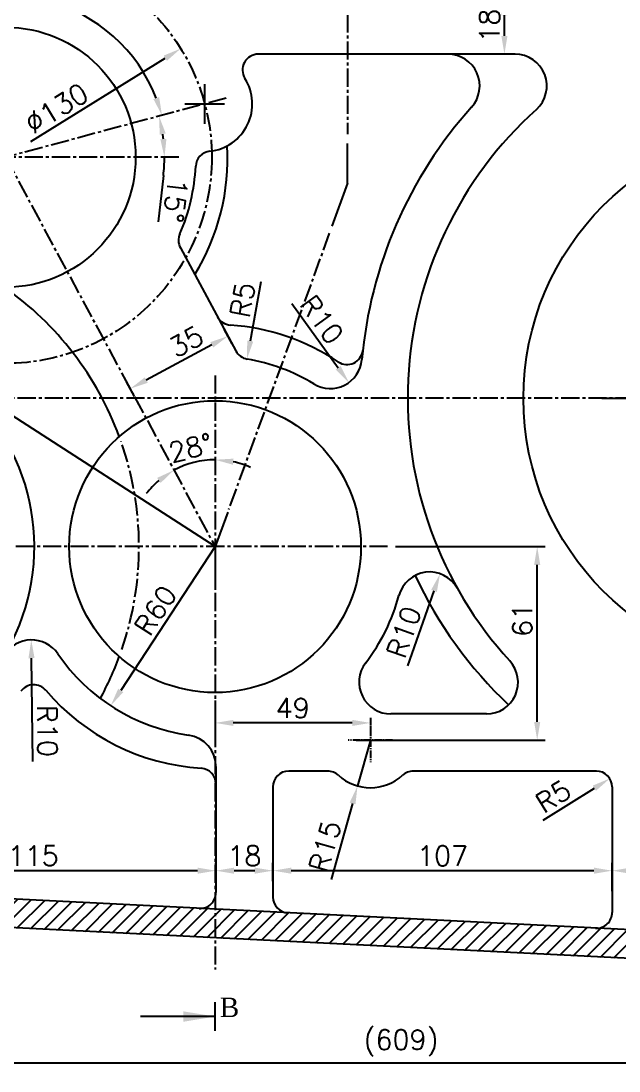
# Model space of a CAD drawing. Header units: millimetres. Extents: x -3508 to 12243, y -3609 to 4092.
# Drawn here: x 5217.4 to 5406, y 2691.2 to 3022.2 of the extents above; entities that cross this region are included whole.
import ezdxf

# ---------------------------------------------------------------- set-up
doc = ezdxf.new("R2010")
doc.units = ezdxf.units.MM
doc.header["$LTSCALE"] = 0.3
doc.header["$PDSIZE"] = -50
doc.linetypes.add('CENTER2', pattern=[28.575, 19.05, -3.175, 3.175, -3.175])
doc.layers.add('center', color=1, linetype='CENTER2')
doc.layers.add('hatch', color=6, linetype='Continuous')
doc.styles.add('ROMANTIC', font='romantic.ttf')
doc.styles.add('rs', font='romans.shx')
doc.styles.get("Standard").update_dxf_attribs({"font": 'romans.shx', "width": 1.2})
doc.dimstyles.new('ISO-25', dxfattribs={"dimscale": 2.5, "dimtxt": 2.5, "dimasz": 2.5, "dimexe": 0.7, "dimexo": 0.625, "dimtad": 1, "dimdec": 3, "dimlfac": -1, "dimzin": 9, "dimdsep": 46, "dimtxsty": 'Standard', "dimcen": 2.5, "dimclrd": 1, "dimclre": 1, "dimclrt": 7, "dimazin": 0, "dimtfac": 0.65, "dimtdec": 3, "dimtmove": 0, "dimatfit": 3, "dimfxl": 0, "dimtolj": 1, "dimarcsym": 0})
doc.dimstyles.new('sarab', dxfattribs={"dimscale": 3, "dimtxt": 2.5, "dimasz": 2.3, "dimexe": 1, "dimexo": 1, "dimtad": 1, "dimdec": 3, "dimdsep": 46, "dimtxsty": 'rs', "dimcen": 0, "dimclrd": 1, "dimclre": 1, "dimclrt": 7, "dimadec": 3, "dimazin": 2, "dimtfac": 1, "dimtdec": 3, "dimtmove": 0, "dimatfit": 3, "dimfxl": 0, "dimarcsym": 0})

# ---------------------------------------------------------------- blocks, each defined once
blk = doc.blocks.new('*D413')
at = {"color": 1, "lineweight": -2, "transparency": 16777216}
for p, q in [((5032.62, 2858.98), (5032.62, 2691.16)), ((5641.87, 2739.23), (5641.87, 2691.16)), ((5636.12, 2693.66), (5038.37, 2693.66))]:
    blk.add_line(p, q, dxfattribs=at)
at = {"color": 1, "transparency": 16777216}
for points in [[(5038.37, 2694.61), (5038.37, 2692.7), (5032.62, 2693.66)], [(5636.12, 2694.61), (5636.12, 2692.7), (5641.87, 2693.66)]]:
    blk.add_solid(points, dxfattribs=at)
at = {"layer": 'Defpoints', "color": 0, "transparency": 16777216}
for p in [(5032.62, 2861.48), (5641.87, 2741.73), (5032.62, 2693.66)]:
    blk.add_point(p, dxfattribs=at)
at = {"color": 7, "transparency": 16777216, "insert": (5337.25, 2699.98), "char_height": 6.25, "attachment_point": 5, "style": 'rs'}
blk.add_mtext('(609)', dxfattribs=at)
blk = doc.blocks.new('*D665')
at = {"color": 1, "lineweight": -2, "transparency": 16777216}
for p, q in [((5369.87, 3017.48), (5369.87, 3023.98)), ((5370.75, 3011.73), (5367.37, 3011.73))]:
    blk.add_line(p, q, dxfattribs=at)
at = {"color": 1, "transparency": 16777216}
for points in [[(5368.91, 3023.98), (5370.83, 3023.98), (5369.87, 3029.73)], [(5368.91, 3017.48), (5370.83, 3017.48), (5369.87, 3011.73)]]:
    blk.add_solid(points, dxfattribs=at)
at = {"layer": 'Defpoints', "color": 0, "transparency": 16777216}
for p in [(5369.87, 3029.73), (5369.87, 3029.73), (5373.25, 3011.73)]:
    blk.add_point(p, dxfattribs=at)
at = {"color": 7, "transparency": 16777216, "insert": (5365.18, 3020.73), "char_height": 6.25, "attachment_point": 5, "rotation": 90, "style": 'rs'}
blk.add_mtext('18', dxfattribs=at)
blk = doc.blocks.new('*D415')
at = {"color": 1, "lineweight": -2, "transparency": 16777216}
for p, q in [((5403.87, 2747.82), (5403.87, 2756.81)), ((5416.12, 2754.31), (5409.62, 2754.31))]:
    blk.add_line(p, q, dxfattribs=at)
at = {"color": 1, "transparency": 16777216}
for points in [[(5409.62, 2755.27), (5409.62, 2753.35), (5403.87, 2754.31)], [(5416.12, 2755.27), (5416.12, 2753.35), (5421.87, 2754.31)]]:
    blk.add_solid(points, dxfattribs=at)
at = {"layer": 'Defpoints', "color": 0, "transparency": 16777216}
for p in [(5403.87, 2754.31), (5421.87, 2754.31), (5403.87, 2745.32)]:
    blk.add_point(p, dxfattribs=at)
at = {"color": 7, "transparency": 16777216, "insert": (5412.87, 2759), "char_height": 6.25, "attachment_point": 5, "style": 'rs'}
blk.add_mtext('18', dxfattribs=at)
blk = doc.blocks.new('*D416')
at = {"color": 1, "lineweight": -2, "transparency": 16777216}
for p, q in [((5296.87, 2751.04), (5296.87, 2756.81)), ((5398.12, 2754.31), (5302.62, 2754.31))]:
    blk.add_line(p, q, dxfattribs=at)
at = {"color": 1, "transparency": 16777216}
for points in [[(5302.62, 2755.27), (5302.62, 2753.35), (5296.87, 2754.31)], [(5398.12, 2755.27), (5398.12, 2753.35), (5403.87, 2754.31)]]:
    blk.add_solid(points, dxfattribs=at)
at = {"layer": 'Defpoints', "color": 0, "transparency": 16777216}
for p in [(5296.87, 2754.31), (5403.87, 2754.31), (5296.87, 2748.54)]:
    blk.add_point(p, dxfattribs=at)
at = {"color": 7, "transparency": 16777216, "insert": (5350.37, 2759), "char_height": 6.25, "attachment_point": 5, "style": 'rs'}
blk.add_mtext('107', dxfattribs=at)
blk = doc.blocks.new('*D417')
at = {"color": 1, "lineweight": -2, "transparency": 16777216}
for p, q in [((5278.87, 2751.97), (5278.87, 2756.81)), ((5291.12, 2754.31), (5284.62, 2754.31))]:
    blk.add_line(p, q, dxfattribs=at)
at = {"color": 1, "transparency": 16777216}
for points in [[(5284.62, 2755.27), (5284.62, 2753.35), (5278.87, 2754.31)], [(5291.12, 2755.27), (5291.12, 2753.35), (5296.87, 2754.31)]]:
    blk.add_solid(points, dxfattribs=at)
at = {"layer": 'Defpoints', "color": 0, "transparency": 16777216}
for p in [(5278.87, 2754.31), (5296.87, 2754.31), (5278.87, 2749.47)]:
    blk.add_point(p, dxfattribs=at)
at = {"color": 7, "transparency": 16777216, "insert": (5287.87, 2759), "char_height": 6.25, "attachment_point": 5, "style": 'rs'}
blk.add_mtext('18', dxfattribs=at)
blk = doc.blocks.new('*D418')
at = {"color": 1, "lineweight": -2, "transparency": 16777216}
for p, q in [((5163.62, 2755.46), (5163.62, 2756.81)), ((5273.12, 2754.31), (5169.37, 2754.31))]:
    blk.add_line(p, q, dxfattribs=at)
at = {"color": 1, "transparency": 16777216}
for points in [[(5169.37, 2755.27), (5169.37, 2753.35), (5163.62, 2754.31)], [(5273.12, 2755.27), (5273.12, 2753.35), (5278.87, 2754.31)]]:
    blk.add_solid(points, dxfattribs=at)
at = {"layer": 'Defpoints', "color": 0, "transparency": 16777216}
for p in [(5163.62, 2754.31), (5278.87, 2754.31), (5163.62, 2752.96)]:
    blk.add_point(p, dxfattribs=at)
at = {"color": 7, "transparency": 16777216, "insert": (5221.25, 2759), "char_height": 6.25, "attachment_point": 5, "style": 'rs'}
blk.add_mtext('115', dxfattribs=at)
blk = doc.blocks.new('*D677')
at = {"color": 1, "lineweight": -2, "transparency": 16777216}
blk.add_line((5278.62, 2856.48), (5248.85, 2811.12), dxfattribs=at)
at = {"color": 1, "transparency": 16777216}
blk.add_solid([(5248.05, 2811.65), (5249.65, 2810.6), (5245.7, 2806.32)], dxfattribs=at)
at = {"layer": 'Defpoints', "color": 0, "transparency": 16777216}
for p in [(5278.62, 2856.48), (5245.7, 2806.32)]:
    blk.add_point(p, dxfattribs=at)
at = {"color": 7, "transparency": 16777216, "insert": (5259.82, 2836.37), "char_height": 6.25, "attachment_point": 5, "rotation": 56.7187, "style": 'rs'}
blk.add_mtext('R60', dxfattribs=at)
blk = doc.blocks.new('*D678')
at = {"color": 1, "lineweight": -2, "transparency": 16777216}
for p, q in [((5327.62, 2795.48), (5323.54, 2781.04)), ((5321.98, 2775.51), (5315.2, 2751.5))]:
    blk.add_line(p, q, dxfattribs=at)
at = {"color": 1, "transparency": 16777216}
blk.add_solid([(5321.06, 2775.77), (5322.9, 2775.25), (5323.54, 2781.04)], dxfattribs=at)
at = {"layer": 'Defpoints', "color": 0, "transparency": 16777216}
for p in [(5327.62, 2795.48), (5323.54, 2781.04)]:
    blk.add_point(p, dxfattribs=at)
at = {"color": 7, "transparency": 16777216, "insert": (5313.3, 2762.01), "char_height": 6.25, "attachment_point": 5, "rotation": 74.223, "style": 'rs'}
blk.add_mtext('R15', dxfattribs=at)
blk = doc.blocks.new('*D680')
at = {"color": 1, "lineweight": -2, "transparency": 16777216}
for p, q in [((5283.98, 2920.38), (5281.48, 2925.03)), ((5277.6, 2920.11), (5256.9, 2908.97)), ((5253.16, 2903.8), (5250.66, 2908.45))]:
    blk.add_line(p, q, dxfattribs=at)
at = {"color": 1, "transparency": 16777216}
for points in [[(5277.14, 2920.95), (5278.05, 2919.26), (5282.66, 2922.83)], [(5256.45, 2909.82), (5257.36, 2908.13), (5251.84, 2906.25)]]:
    blk.add_solid(points, dxfattribs=at)
at = {"layer": 'Defpoints', "color": 0, "transparency": 16777216}
for p in [(5285.17, 2918.18), (5251.84, 2906.25), (5254.34, 2901.59)]:
    blk.add_point(p, dxfattribs=at)
at = {"color": 7, "transparency": 16777216, "insert": (5269.53, 2921.09), "char_height": 6.25, "attachment_point": 5, "rotation": 28.2841, "style": 'rs'}
blk.add_mtext('35', dxfattribs=at)
blk = doc.blocks.new('*D681')
at = {"color": 1, "lineweight": -2, "transparency": 16777216}
for start, end in [(90, 118.2841), (65.8898, 77.9449), (130.3391, 142.3942)]:
    blk.add_arc((5278.62, 2856.48), 27.38, start, end, dxfattribs=at)
at = {"color": 1, "transparency": 16777216}
for points in [[(5284.24, 2882.3), (5284.44, 2884.21), (5278.62, 2883.86)], [(5260.36, 2878.14), (5261.44, 2876.55), (5265.65, 2880.59)]]:
    blk.add_solid(points, dxfattribs=at)
at = {"layer": 'Defpoints', "color": 0, "transparency": 16777216}
for p in [(5212.57, 2979.23), (5278.62, 2910.46), (5269.77, 2882.39), (5278.62, 2856.48), (5278.62, 2723.11)]:
    blk.add_point(p, dxfattribs=at)
at = {"color": 7, "transparency": 16777216, "insert": (5270.91, 2887.6), "char_height": 6.25, "attachment_point": 5, "rotation": 13.9119, "style": 'rs'}
blk.add_mtext('28%%D', dxfattribs=at)
blk = doc.blocks.new('*D690')
at = {"color": 1, "lineweight": -2, "transparency": 16777216}
blk.add_line((5220.5, 2984.15), (5262.92, 3010.47), dxfattribs=at)
at = {"color": 1, "transparency": 16777216}
blk.add_solid([(5262.41, 3011.28), (5263.42, 3009.65), (5267.8, 3013.5)], dxfattribs=at)
at = {"layer": 'Defpoints', "color": 0, "transparency": 16777216}
for p in [(5267.8, 3013.5), (5157.34, 2944.96)]:
    blk.add_point(p, dxfattribs=at)
at = {"color": 7, "transparency": 16777216, "insert": (5228.59, 2994.68), "char_height": 6.25, "attachment_point": 5, "rotation": 31.8192, "style": 'rs'}
blk.add_mtext('∅130', dxfattribs=at)
blk = doc.blocks.new('*D691')
at = {"color": 1, "lineweight": -2, "transparency": 16777216}
blk.add_line((5278.62, 2856.48), (5091.03, 2977.51), dxfattribs=at)
at = {"color": 1, "transparency": 16777216}
blk.add_solid([(5091.55, 2978.32), (5090.51, 2976.71), (5086.2, 2980.63)], dxfattribs=at)
at = {"layer": 'Defpoints', "color": 0, "transparency": 16777216}
for p in [(5086.2, 2980.63), (5278.62, 2856.48)]:
    blk.add_point(p, dxfattribs=at)
at = {"color": 7, "transparency": 16777216, "insert": (5125.12, 2961.1), "char_height": 6.25, "attachment_point": 5, "rotation": 327.1692, "style": 'rs'}
blk.add_mtext('R229', dxfattribs=at)
blk = doc.blocks.new('*D694')
at = {"color": 1, "lineweight": -2, "transparency": 16777216}
blk.add_line((5293.07, 2939.98), (5289.7, 2921.29), dxfattribs=at)
at = {"color": 1, "transparency": 16777216}
blk.add_solid([(5288.76, 2921.46), (5290.64, 2921.12), (5288.68, 2915.63)], dxfattribs=at)
at = {"layer": 'Defpoints', "color": 0, "transparency": 16777216}
for p in [(5289.57, 2920.55), (5288.68, 2915.63)]:
    blk.add_point(p, dxfattribs=at)
at = {"color": 7, "transparency": 16777216, "insert": (5287.29, 2934.29), "char_height": 6.25, "attachment_point": 5, "rotation": 79.7717, "style": 'rs'}
blk.add_mtext('R5', dxfattribs=at)
blk = doc.blocks.new('*D695')
at = {"color": 1, "lineweight": -2, "transparency": 16777216}
blk.add_line((5302.82, 2933.08), (5317.44, 2912.87), dxfattribs=at)
at = {"color": 1, "transparency": 16777216}
blk.add_solid([(5318.22, 2913.43), (5316.67, 2912.3), (5320.81, 2908.21)], dxfattribs=at)
at = {"layer": 'Defpoints', "color": 0, "transparency": 16777216}
for p in [(5314.95, 2916.31), (5320.81, 2908.21)]:
    blk.add_point(p, dxfattribs=at)
at = {"color": 7, "transparency": 16777216, "insert": (5312.25, 2928.05), "char_height": 6.25, "attachment_point": 5, "rotation": 305.8794, "style": 'rs'}
blk.add_mtext('R10', dxfattribs=at)
blk = doc.blocks.new('*D698')
at = {"color": 1, "lineweight": -2, "transparency": 16777216}
blk.add_line((5382.14, 2770.24), (5398.24, 2780.32), dxfattribs=at)
at = {"color": 1, "transparency": 16777216}
blk.add_solid([(5397.73, 2781.13), (5398.74, 2779.5), (5403.11, 2783.37)], dxfattribs=at)
at = {"layer": 'Defpoints', "color": 0, "transparency": 16777216}
for p in [(5398.87, 2780.71), (5403.11, 2783.37)]:
    blk.add_point(p, dxfattribs=at)
at = {"color": 7, "transparency": 16777216, "insert": (5385.26, 2777.73), "char_height": 6.25, "attachment_point": 5, "rotation": 32.0417, "style": 'rs'}
blk.add_mtext('R5', dxfattribs=at)
blk = doc.blocks.new('*D699')
at = {"color": 1, "lineweight": -2, "transparency": 16777216}
blk.add_line((5339.45, 2818.94), (5347.67, 2842.49), dxfattribs=at)
at = {"color": 1, "transparency": 16777216}
blk.add_solid([(5346.76, 2842.81), (5348.57, 2842.18), (5349.56, 2847.92)], dxfattribs=at)
at = {"layer": 'Defpoints', "color": 0, "transparency": 16777216}
for p in [(5349.56, 2847.92), (5346.27, 2838.48)]:
    blk.add_point(p, dxfattribs=at)
at = {"color": 7, "transparency": 16777216, "insert": (5338.19, 2829.55), "char_height": 6.25, "attachment_point": 5, "rotation": 70.756, "style": 'rs'}
blk.add_mtext('R10', dxfattribs=at)
blk = doc.blocks.new('*D700')
at = {"color": 1, "lineweight": -2, "transparency": 16777216}
for p, q in [((5278.62, 2807.98), (5278.62, 2798.4)), ((5321.87, 2800.9), (5284.37, 2800.9)), ((5327.62, 2799.98), (5327.62, 2798.4))]:
    blk.add_line(p, q, dxfattribs=at)
at = {"color": 1, "transparency": 16777216}
for points in [[(5284.37, 2801.85), (5284.37, 2799.94), (5278.62, 2800.9)], [(5321.87, 2801.85), (5321.87, 2799.94), (5327.62, 2800.9)]]:
    blk.add_solid(points, dxfattribs=at)
at = {"layer": 'Defpoints', "color": 0, "transparency": 16777216}
for p in [(5278.62, 2810.48), (5278.62, 2800.9), (5327.62, 2802.48)]:
    blk.add_point(p, dxfattribs=at)
at = {"color": 7, "transparency": 16777216, "insert": (5303.12, 2805.58), "char_height": 6.25, "attachment_point": 5, "style": 'rs'}
blk.add_mtext('49', dxfattribs=at)
blk = doc.blocks.new('*D701')
at = {"color": 1, "lineweight": -2, "transparency": 16777216}
for p, q in [((5335.49, 2856.48), (5382.71, 2856.48)), ((5380.21, 2801.23), (5380.21, 2850.73)), ((5323.12, 2795.48), (5382.71, 2795.48))]:
    blk.add_line(p, q, dxfattribs=at)
at = {"color": 1, "transparency": 16777216}
for points in [[(5379.25, 2850.73), (5381.17, 2850.73), (5380.21, 2856.48)], [(5379.25, 2801.23), (5381.17, 2801.23), (5380.21, 2795.48)]]:
    blk.add_solid(points, dxfattribs=at)
at = {"layer": 'Defpoints', "color": 0, "transparency": 16777216}
for p in [(5332.99, 2856.48), (5380.21, 2856.48), (5320.62, 2795.48)]:
    blk.add_point(p, dxfattribs=at)
at = {"color": 7, "transparency": 16777216, "insert": (5375.52, 2833.37), "char_height": 6.25, "attachment_point": 5, "rotation": 90, "style": 'rs'}
blk.add_mtext('61', dxfattribs=at)
blk = doc.blocks.new('*D580')
at = {"color": 1, "lineweight": -2, "transparency": 16777216}
blk.add_arc((5212.57, 2979.23), 51.04, 21.4587, 128.5413, dxfattribs=at)
at = {"color": 1, "transparency": 16777216}
for points in [[(5181.41, 3018.43), (5180.13, 3019.86), (5176.48, 3015.31)], [(5260.98, 2998.2), (5259.16, 2997.6), (5261.87, 2992.44)]]:
    blk.add_solid(points, dxfattribs=at)
at = {"layer": 'Defpoints', "color": 0, "transparency": 16777216}
for p in [(5161.64, 3030.15), (5241.84, 3021.03), (5282.14, 2997.87), (5212.57, 2979.23), (5212.57, 2979.23)]:
    blk.add_point(p, dxfattribs=at)
at = {"color": 7, "transparency": 16777216, "insert": (5226.99, 3033.05), "char_height": 6.25, "attachment_point": 5, "rotation": 345, "style": 'rs'}
blk.add_mtext('120°', dxfattribs=at)
blk = doc.blocks.new('*D581')
at = {"color": 1, "lineweight": -2, "transparency": 16777216}
blk.add_line((5262.32, 2973.49), (5260.63, 2958.85), dxfattribs=at)
for start, end in [(6.5822, 8.4178), (353.4178, 360)]:
    blk.add_arc((5212.57, 2979.23), 50.08, start, end, dxfattribs=at)
at = {"color": 1, "transparency": 16777216}
for points in [[(5261.17, 2986.36), (5263.05, 2986.75), (5260.94, 2992.19)], [(5263.28, 2985.02), (5261.36, 2984.91), (5262.65, 2979.23)]]:
    blk.add_solid(points, dxfattribs=at)
at = {"layer": 'Defpoints', "color": 0, "transparency": 16777216}
for p in [(5282.14, 2997.87), (5261.89, 2987.92), (5160.72, 2979.23), (5212.57, 2979.23), (5267.18, 2979.23)]:
    blk.add_point(p, dxfattribs=at)
at = {"color": 7, "transparency": 16777216, "insert": (5266.13, 2965.63), "char_height": 6.25, "attachment_point": 5, "rotation": 263.4178, "style": 'rs'}
blk.add_mtext('15°', dxfattribs=at)
blk = doc.blocks.new('*D582')
at = {"color": 1, "lineweight": -2, "transparency": 16777216}
blk.add_line((5100.64, 2874.33), (5108.07, 2896.79), dxfattribs=at)
for start, end in [(161.7028, 167.5), (173.2972, 174.2028)]:
    blk.add_arc((5154.62, 2856.48), 56.85, start, end, dxfattribs=at)
at = {"color": 1, "transparency": 16777216}
for points in [[(5097.21, 2863.27), (5099.1, 2862.95), (5099.12, 2868.78)], [(5099.02, 2862.17), (5097.1, 2862.27), (5097.77, 2856.48)]]:
    blk.add_solid(points, dxfattribs=at)
at = {"layer": 'Defpoints', "color": 0, "transparency": 16777216}
for p in [(5073.41, 2874.48), (5097.92, 2860.61), (5071.44, 2856.48), (5154.62, 2856.48), (5332.99, 2856.48)]:
    blk.add_point(p, dxfattribs=at)
at = {"color": 7, "transparency": 16777216, "insert": (5099.91, 2887.03), "char_height": 6.25, "attachment_point": 5, "rotation": 71.7028, "style": 'rs'}
blk.add_mtext('12.5°', dxfattribs=at)
blk = doc.blocks.new('*D393')
at = {"color": 1, "lineweight": -2, "transparency": 16777216}
blk.add_line((5221.1, 2788.69), (5220.72, 2821.31), dxfattribs=at)
at = {"color": 1, "transparency": 16777216}
blk.add_solid([(5221.68, 2821.33), (5219.76, 2821.3), (5220.65, 2827.06)], dxfattribs=at)
at = {"layer": 'Defpoints', "color": 0, "transparency": 16777216}
for p in [(5220.65, 2827.06), (5220.77, 2817.06)]:
    blk.add_point(p, dxfattribs=at)
at = {"color": 7, "transparency": 16777216, "insert": (5225.68, 2798.34), "char_height": 6.25, "attachment_point": 5, "rotation": 270.6641, "style": 'rs'}
blk.add_mtext('R10', dxfattribs=at)

msp = doc.modelspace()

# ---------------------------------------------------------------- hatches: boundary and pattern name
at = {"layer": 'hatch'}
h = msp.add_hatch(dxfattribs=at)
h.set_pattern_fill('ANSI31', color=256, style=0)
h.set_pattern_definition([(45, (1118.387, 3110.5785), (-2.245064, 2.245064), [])])
h.paths.add_polyline_path([(5154.6215, 2739.325), (5154.6215, 2748.3362), (5057.0963, 2753.1992, -0.39969488), (5041.8931, 2769.1794), (5041.8931, 2869.3076), (5044.2013, 2903.2266), (5035.1397, 2903.2266), (5032.8931, 2869.6122), (5032.8931, 2769.1794, 0.39969488), (5056.648, 2744.2104)])
h.paths.add_polyline_path([(5278.6215, 2733.1418), (5278.6215, 2742.153), (5154.6215, 2748.3362), (5154.6215, 2739.325)])
h.paths.add_polyline_path([(5278.6215, 2742.153), (5278.6215, 2733.1418), (5452.9569, 2724.4487, 0.01245641), (5461.8715, 2724.2266), (5461.8715, 2733.2266, -0.01245641), (5453.4051, 2733.4375)])
h.paths.add_polyline_path([(5640.8715, 2903.2266), (5631.8715, 2903.2266, -0.41421356), (5461.8715, 2733.2266), (5461.8715, 2724.2266, 0.41421356)])

# ---------------------------------------------------------------- linework, layer by layer
for p, q in [((5373.2487, 3011.7266), (5292.2685, 3011.7266)), ((5267.6701, 2950.6933), (5285.1656, 2918.1789)), ((5364.1787, 2803.7148), (5334.042, 2803.7148)), ((5278.8715, 2787.1589), (5278.8715, 2747.3961)), ((5314.1275, 2785.7148), (5301.8715, 2785.7148)), ((5398.8715, 2785.7148), (5341.1156, 2785.7148)), ((5296.8715, 2780.7148), (5296.8715, 2745.9999)), ((5403.8715, 2780.7148), (5403.8715, 2741.163)), ((5453.4051, 2733.4375), (5057.0963, 2753.1992)), ((5452.9569, 2724.4487), (5056.648, 2744.2104))]:
    msp.add_line(p, q)
at = {"color": 1}
for p, q in [((5275.3567, 2989.7998), (5275.3567, 3002.2998)), ((5269.1067, 2996.0498), (5281.6067, 2996.0498)), ((5400.6211, 2903.2266), (5413.1211, 2903.2266))]:
    msp.add_line(p, q, dxfattribs=at)
at = {"color": 60}
for p, q in [((5320.3878, 2971.0237), (5320.3878, 2983.609)), ((5320.3878, 2971.0237), (5315.4442, 2957.4656)), ((5282.6007, 2867.3896), (5278.6215, 2856.4766)), ((5278.6215, 2856.4766), (5278.6215, 2843.5517)), ((5278.6215, 2703.8152), (5278.6215, 2712.8321))]:
    msp.add_line(p, q, dxfattribs=at)
for centre, radius in [((5212.5715, 2979.2266), 41), ((5461.8715, 2903.2266), 86), ((5278.6215, 2856.4766), 46)]:
    msp.add_circle(centre, radius)
for centre, radius, start, end in [((5292.2685, 3006.7266), 5, 90, 212.265149), ((5352.0808, 3001.7266), 10, 318.102767, 90), ((5373.2487, 3001.7266), 10, 311.978469, 90), ((5373.2487, 3001.7266), 10, 311.978469, 90), ((5275.3567, 2996.0498), 15, 276.150117, 32.265149), ((5461.8715, 2903.2266), 137.5, 138.102767, 174.911138), ((5461.8715, 2903.2266), 122.5, 131.978469, 222.497715), ((5212.5715, 2978.891), 70, 328.434433, 3.232677), ((5277.4994, 2976.1649), 5, 96.150117, 177.300234), ((5212.5715, 2979.2266), 60, 336.263925, 357.300234), ((5154.6215, 2856.4766), 100, 20.29764, 20.29764), ((5272.0731, 2953.0625), 5, 156.263925, 208.284052), ((5154.6215, 2856.4766), 100, 20.29764, 54.836879), ((5283.7839, 2931.2987), 5, 208.284052, 266.0531), ((5278.6215, 2856.4766), 70, 56.301477, 86.0531), ((5289.5687, 2920.5481), 5, 208.284052, 260.30418), ((5320.2333, 2918.8742), 5, 236.301477, 353.695755), ((5278.6215, 2856.4766), 60, 58.733465, 80.30418), ((5314.9529, 2916.3099), 10, 238.733465, 354.911138), ((5154.6215, 2856.4766), 67, 328.277516, 46.587409), ((5346.2685, 2838.4795), 10, 29.252342, 165.10191), ((5461.8715, 2903.2266), 132.5, 204.927105, 226.822952), ((5278.6215, 2856.4766), 60, 322.346627, 345.10191), ((5220.7707, 2817.0649), 10, 34.265233, 149.213491), ((5278.6215, 2856.4766), 60, 214.265233, 261.993484), ((5154.6215, 2856.4766), 100, 331.409761, 339.70236), ((5364.1787, 2813.7148), 10, 270, 42.497715), ((5334.042, 2813.7148), 10, 142.346627, 270), ((5221.4512, 2807.9322), 5, 40.335188, 144.005752), ((5278.6215, 2856.4766), 70, 220.335188, 266.368837), ((5268.8715, 2787.1589), 10, 0, 81.993484), ((5273.8715, 2781.6271), 5, 0, 86.368837), ((5301.8715, 2780.7148), 5, 90, 180), ((5314.1275, 2780.7148), 5, 47.568994, 90), ((5327.6215, 2795.4766), 15, 227.568994, 312.431006), ((5341.1156, 2780.7148), 5, 90, 132.431006), ((5398.8715, 2780.7148), 5, 0, 90), ((5273.8715, 2747.3961), 5, 267.145348, 0), ((5301.8715, 2745.9999), 5, 180, 267.145348), ((5398.8715, 2741.163), 5, 267.145348, 0)]:
    msp.add_arc(centre, radius, start, end)
at = {"layer": 'center'}
for p, q in [((5320.3878, 3101.4815), (5320.3878, 2986.5299)), ((5282.1402, 2997.8674), (5212.5715, 2979.2266)), ((5267.1809, 2979.2266), (5160.7178, 2979.2266)), ((5212.5715, 2979.2266), (5278.6215, 2856.4766)), ((5314.6389, 2955.2569), (5282.877, 2868.1475)), ((5278.6215, 2910.4554), (5278.6215, 2723.1052)), ((5650.6843, 2903.2266), (5018.3717, 2903.2266)), ((5332.9856, 2856.4766), (5071.4375, 2856.4766))]:
    msp.add_line(p, q, dxfattribs=at)
at = {"layer": 'center', "ltscale": 0.4}
for p, q in [((5327.6215, 2802.4766), (5327.6215, 2788.4766)), ((5334.6215, 2795.4766), (5320.6215, 2795.4766))]:
    msp.add_line(p, q, dxfattribs=at)
at = {"layer": 'center'}
msp.add_circle((5212.5715, 2979.2266), 65, dxfattribs=at)
msp.add_arc((5154.6215, 2856.4766), 100, 341.074636, 19.344383, dxfattribs=at)

# ---------------------------------------------------------------- texts
at = {"style": 'ROMANTIC'}
msp.add_text('B', height=6.1, dxfattribs=at).set_placement((5280.0993, 2708.1685))

# ---------------------------------------------------------------- dimensions: what is measured, and where the dimension line sits
for base, line1, line2, picture, middle in [((5241.8447, 3021.0329), ((5161.6438, 3030.1544), (5212.5715, 2979.2266)), ((5282.1402, 2997.8674), (5212.5715, 2979.2266)), '*D580', (5226.9939, 3033.0515)), ((5261.8901, 2987.9228), ((5282.1402, 2997.8674), (5212.5715, 2979.2266)), ((5267.1809, 2979.2266), (5160.7178, 2979.2266)), '*D581', (5266.133, 2965.6312)), ((5097.918, 2860.6075), ((5332.9856, 2856.4766), (5071.4375, 2856.4766)), ((5154.6215, 2856.4766), (5073.4092, 2874.4809)), '*D582', (5099.9058, 2887.0294))]:
    dim = msp.add_angular_dim_2l(base=base, line1=line1, line2=line2, dimstyle='sarab', override={"dimscale": 2.5, "dimdec": 2, "dimcen": 2.5, "dimadec": 2, "dimtdec": 2})
    dim.commit()
    dim.dimension.update_dxf_attribs({"geometry": picture, "text_midpoint": middle})
dim = msp.add_linear_dim(base=(5369.8715, 3029.7266), p1=(5373.2487, 3011.7266), p2=(5369.8715, 3029.7266), angle=90, dimstyle='sarab', override={"dimscale": 2.5, "dimdec": 2, "dimadec": 2, "dimtdec": 2, "dimatfit": 0})
dim.commit()
dim.dimension.update_dxf_attribs({"geometry": '*D665', "text_midpoint": (5365.184, 3020.7266)})
dim = msp.add_diameter_dim_2p(p1=(5157.34, 2944.956), p2=(5267.8031, 3013.4972), dimstyle='sarab', override={"dimscale": 2.5, "dimdec": 2, "dimadec": 2, "dimtdec": 2})
dim.commit()
dim.dimension.update_dxf_attribs({"geometry": '*D690', "text_midpoint": (5231.063, 2990.7004), "dimtype": 163})
for center, mpoint, override, picture, middle in [((5278.6215, 2856.4766), (5086.1985, 2980.6312), {"dimscale": 2.5, "dimdec": 2, "dimadec": 2, "dimtdec": 2, "dimatfit": 0}, '*D691', (5122.5764, 2957.1595)), ((5289.5687, 2920.5481), (5288.6808, 2915.6276), {"dimscale": 2.5, "dimdec": 2, "dimadec": 2, "dimtdec": 2, "dimtmove": 1}, '*D694', (5291.8988, 2933.4616)), ((5314.9529, 2916.3099), (5320.8138, 2908.2074), {"dimscale": 2.5, "dimdec": 2, "dimadec": 2, "dimtdec": 2}, '*D695', (5308.4485, 2925.3023)), ((5346.2685, 2838.4795), (5349.5644, 2847.9208), {"dimscale": 2.5, "dimdec": 2, "dimadec": 2, "dimtdec": 2, "dimtmove": 1}, '*D699', (5342.6106, 2828.0015)), ((5220.7707, 2817.0649), (5220.6548, 2827.0642), {"dimscale": 2.5, "dimdec": 2, "dimcen": 2.5, "dimadec": 2, "dimtdec": 2, "dimtmove": 1}, '*D393', (5220.9884, 2798.2856)), ((5398.8715, 2780.7148), (5403.1099, 2783.3675), {"dimscale": 2.5, "dimdec": 2, "dimadec": 2, "dimtdec": 2, "dimtmove": 1}, '*D698', (5387.7485, 2773.7531))]:
    dim = msp.add_radius_dim(center=center, mpoint=mpoint, dimstyle='sarab', override=override)
    dim.commit()
    dim.dimension.update_dxf_attribs({"geometry": picture, "text_midpoint": middle, "dimtype": 164})
dim = msp.add_angular_dim_2l(base=(5269.7728, 2882.3865), line1=((5278.6215, 2910.4554), (5278.6215, 2723.1052)), line2=((5212.5715, 2979.2266), (5278.6215, 2856.4766)), text='28%%D', dimstyle='sarab', override={"dimscale": 2.5, "dimdec": 2, "dimadec": 2, "dimtdec": 2, "dimatfit": 0})
dim.commit()
dim.dimension.update_dxf_attribs({"geometry": '*D681', "text_midpoint": (5272.0388, 2883.0527), "dimtype": 162})
for base, p1, p2, angle, override, picture, middle, dimtype in [((5251.8407, 2906.2472), (5285.1656, 2918.1789), (5254.3443, 2901.5944), 208.284052, {"dimscale": 2.5, "dimdec": 2, "dimadec": 2, "dimtdec": 2, "dimatfit": 0}, '*D680', (5271.7508, 2916.9606), 161), ((5380.2071, 2856.4766), (5320.6215, 2795.4766), (5332.9856, 2856.4766), 90, {"dimscale": 2.5, "dimdec": 2, "dimadec": 2, "dimtdec": 2}, '*D701', (5380.2071, 2833.3683), 160)]:
    dim = msp.add_linear_dim(base=base, p1=p1, p2=p2, angle=angle, dimstyle='sarab', override=override)
    dim.commit()
    dim.dimension.update_dxf_attribs({"geometry": picture, "text_midpoint": middle, "dimtype": dimtype})
dim = msp.add_linear_dim(base=(5032.6215, 2693.6557), p1=(5641.8715, 2741.7266), p2=(5032.6215, 2861.4766), angle=180, text='(609)', dimstyle='sarab', override={"dimscale": 2.5, "dimdec": 2, "dimadec": 2, "dimtdec": 2, "dimatfit": 0})
dim.commit()
dim.dimension.update_dxf_attribs({"geometry": '*D413', "text_midpoint": (5337.2465, 2699.9801)})
for center, mpoint, picture, middle in [((5278.6215, 2856.4766), (5245.6965, 2806.3174), '*D677', (5259.818, 2836.3727)), ((5327.6215, 2795.4766), (5323.5431, 2781.0417), '*D678', (5313.2957, 2762.0128))]:
    dim = msp.add_radius_dim(center=center, mpoint=mpoint, dimstyle='sarab', override={"dimscale": 2.5, "dimdec": 2, "dimadec": 2, "dimtdec": 2, "dimatfit": 0})
    dim.commit()
    dim.dimension.update_dxf_attribs({"geometry": picture, "text_midpoint": middle})
for base, p1, p2, override, picture, middle in [((5278.6215, 2800.8965), (5327.6215, 2802.4766), (5278.6215, 2810.4766), {"dimscale": 2.5, "dimdec": 2, "dimadec": 2, "dimtdec": 2}, '*D700', (5303.1215, 2805.584)), ((5278.8715, 2754.3103), (5296.8715, 2754.3103), (5278.8715, 2749.4653), {"dimscale": 2.5, "dimdec": 2, "dimadec": 2, "dimtdec": 2, "dimatfit": 0}, '*D417', (5287.8715, 2758.9978)), ((5296.8715, 2754.3103), (5403.8715, 2754.3103), (5296.8715, 2748.5365), {"dimscale": 2.5, "dimdec": 2, "dimadec": 2, "dimtdec": 2, "dimatfit": 0}, '*D416', (5350.3715, 2758.9978)), ((5403.8715, 2754.3103), (5421.8715, 2754.3103), (5403.8715, 2745.319), {"dimscale": 2.5, "dimdec": 2, "dimadec": 2, "dimtdec": 2, "dimatfit": 0}, '*D415', (5412.8715, 2758.9978))]:
    dim = msp.add_linear_dim(base=base, p1=p1, p2=p2, dimstyle='sarab', override=override)
    dim.commit()
    dim.dimension.update_dxf_attribs({"geometry": picture, "text_midpoint": middle})
dim = msp.add_linear_dim(base=(5163.6215, 2754.3103), p1=(5278.8715, 2754.3103), p2=(5163.6215, 2752.9564), text='115', dimstyle='sarab', override={"dimscale": 2.5, "dimdec": 2, "dimadec": 2, "dimtdec": 2, "dimatfit": 0})
dim.commit()
dim.dimension.update_dxf_attribs({"geometry": '*D418', "text_midpoint": (5221.2465, 2758.9978)})

# ---------------------------------------------------------------- leaders
msp.add_leader([(5278.6215, 2708.3237), (5255.1155, 2708.3237)], dimstyle='ISO-25', override={"dimscale": 2, "dimasz": 5})

doc.saveas('drawing.dxf')
